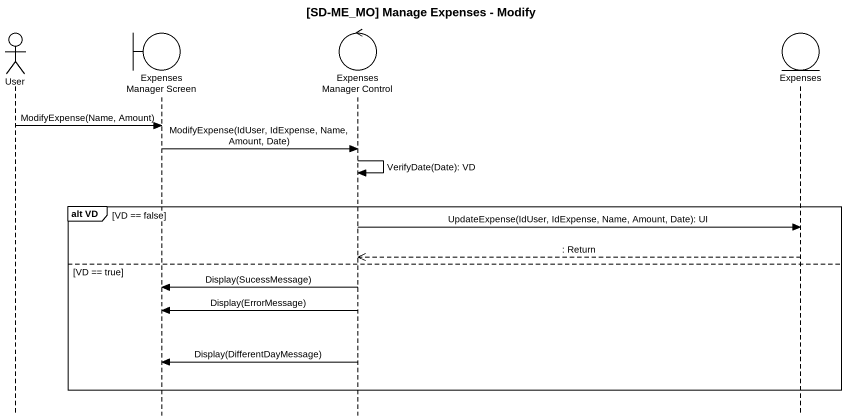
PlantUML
@startuml
title [SD-ME_MO] Manage Expenses - Modify
hide footbox
actor User
boundary "Expenses Manager Screen" as Expenses_Manager_Screen
control "Expenses Manager Control" as Expenses_Manager_Control
entity Expenses

User -> Expenses_Manager_Screen : ModifyExpense(Name, Amount)
Expenses_Manager_Screen -> Expenses_Manager_Control : ModifyExpense(IdUser, IdExpense, Name, Amount, Date)
Expenses_Manager_Control -> Expenses_Manager_Control : VerifyDate(Date): VD
group alt VD [VD == false]
  Expenses_Manager_Control -> Expenses : UpdateExpense(IdUser, IdExpense, Name, Amount, Date): UI
  Expenses -->> Expenses_Manager_Control : : Return
else VD == true
  Expenses_Manager_Control -> Expenses_Manager_Screen : Display(SucessMessage)
  Expenses_Manager_Control -> Expenses_Manager_Screen : Display(ErrorMessage)
  Expenses_Manager_Control -> Expenses_Manager_Screen : Display(DifferentDayMessage)
end
@enduml
